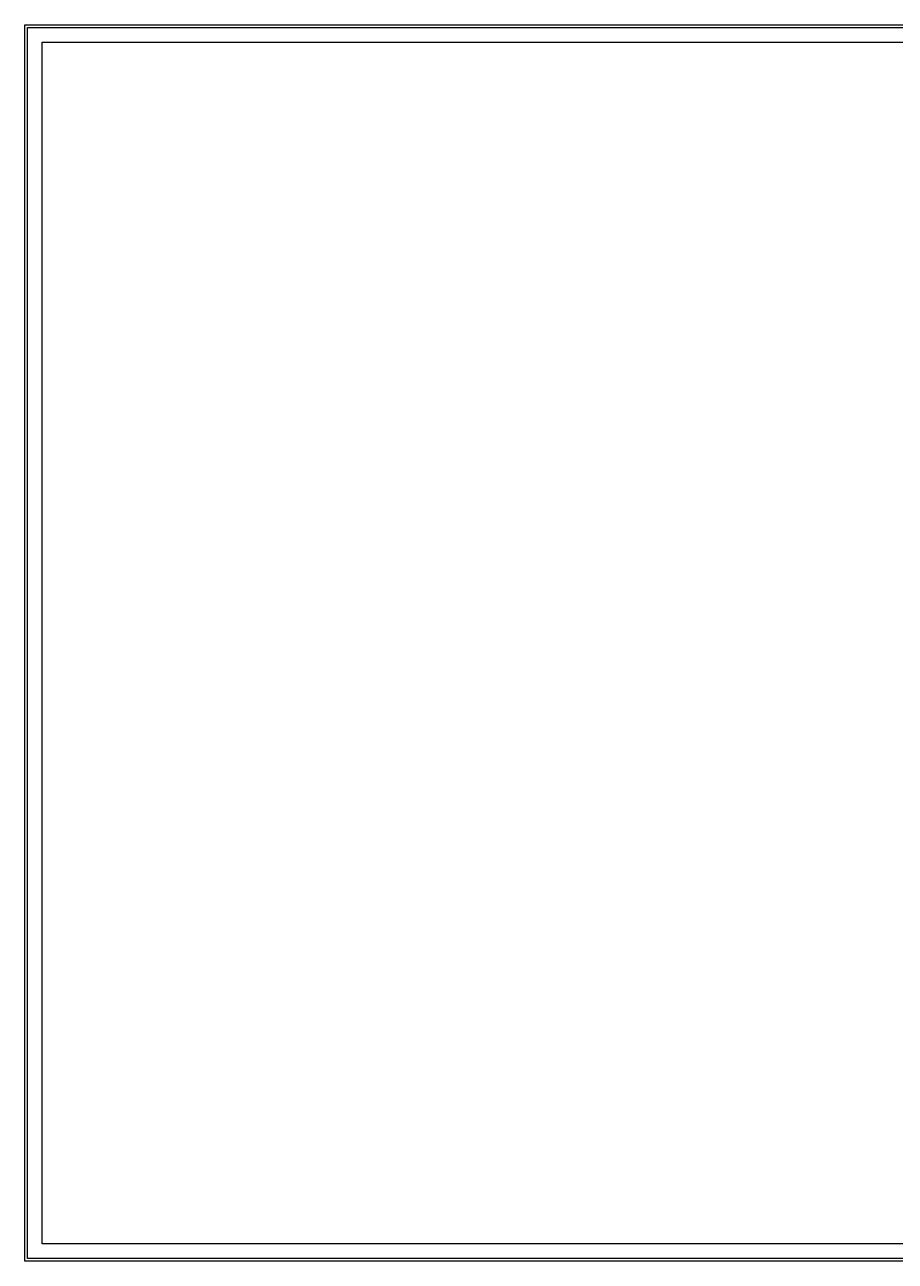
# Paper-space layout 'SM_Geared_A0' of a CAD drawing. Header units: millimetres. Extents: x 3 to 1211, y 0 to 841.
# Drawn here: x 3 to 595, y 0 to 841 of the extents above; entities that cross this region are included whole.
import ezdxf

# ---------------------------------------------------------------- set-up
doc = ezdxf.new("R2010")
doc.units = ezdxf.units.MM

psp = doc.layouts.new('SM_Geared_A0')

# ---------------------------------------------------------------- linework, layer by layer
at = {"ltscale": 4, "transparency": 33554666}
for p, q in [((4.818, 839.025), (1184.209, 839.025)), ((14.787, 11.978), (14.787, 829.055)), ((14.787, 829.055), (581.554, 829.055)), ((581.554, 829.055), (1174.24, 829.055)), ((607.473, 11.978), (14.787, 11.978)), ((1184.209, 2.008), (4.818, 2.008))]:
    psp.add_line(p, q, dxfattribs=at)
at = {"color": 18, "true_color": 0x000000, "transparency": 33554666}
for points in [[(2.824, 841.019), (1186.203, 841.019), (1186.203, 0.015), (2.824, 0.015)], [(4.818, 839.025), (1184.209, 839.025), (1184.209, 2.008), (4.818, 2.008)]]:
    psp.add_lwpolyline(points, close=True, dxfattribs=at)

doc.saveas('drawing.dxf')
